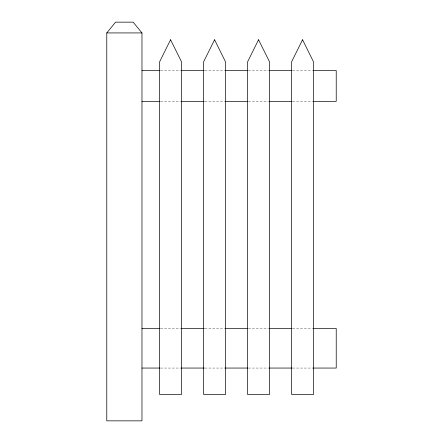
<?xml version="1.0" encoding="UTF-8"?>
<svg xmlns="http://www.w3.org/2000/svg" width="443" height="443" viewBox="0 0 443 443"><rect width="100%" height="100%" fill="white"/><g stroke="black" fill="none" stroke-linecap="round" stroke-linejoin="round"><path stroke-width="0.33" stroke-dasharray="2.21 1.66" d="M160.632 70.542L180.683 70.542M204.876 70.542L224.236 70.542M248.429 70.542L268.48 70.542M292.673 70.542L312.725 70.542M160.632 101.342L180.683 101.342M204.876 101.342L224.236 101.342M248.429 101.342L268.48 101.342M292.673 101.342L312.725 101.342M160.632 328.462L180.683 328.462M204.876 328.462L224.236 328.462M248.429 328.462L268.48 328.462M292.673 328.462L312.725 328.462M160.632 368.055L180.683 368.055M204.876 368.055L224.236 368.055M248.429 368.055L268.48 368.055M292.673 368.055L312.725 368.055"/><path stroke-width="0.66" d="M106.774 32.926L115.573 22.15L133.171 22.15L141.97 32.926L141.97 420.85L106.774 420.85L106.774 32.926L141.97 32.926M141.97 70.542L159.945 70.542M181.375 70.542L204.184 70.542M224.928 70.542L247.737 70.542M269.172 70.542L291.981 70.542M313.411 70.542L336.226 70.542L336.226 101.342L313.411 101.342M141.97 101.342L159.945 101.342M181.375 101.342L204.184 101.342M224.928 101.342L247.737 101.342M269.172 101.342L291.981 101.342M141.97 328.462L159.945 328.462M181.375 328.462L204.184 328.462M224.928 328.462L247.737 328.462M269.172 328.462L291.981 328.462M313.411 328.462L336.226 328.462L336.226 368.055L313.411 368.055M141.97 368.055L159.945 368.055M181.375 368.055L204.184 368.055M224.928 368.055L247.737 368.055M269.172 368.055L291.981 368.055M170.566 39.748L159.569 61.915L159.569 394.453L181.564 394.453L181.564 61.915L170.566 39.748M214.562 39.748L203.559 61.915L203.559 394.453L225.559 394.453L225.559 61.915L214.562 39.748M258.551 39.748L247.554 61.915L247.554 394.453L269.554 394.453L269.554 61.915L258.551 39.748M302.547 39.748L291.549 61.915L291.549 394.453L313.544 394.453L313.544 61.915L302.547 39.748"/></g></svg>
